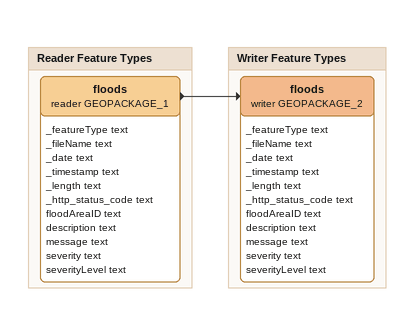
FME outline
Bookmark: Reader Feature Types
floods (reader GEOPACKAGE_1)
    attributes: _featureType text, _fileName text, _date text, _timestamp text, _length text, _http_status_code text, floodAreaID text, description text, message text, severity text, severityLevel text
    -> floods (writer GEOPACKAGE_2)

Bookmark: Writer Feature Types
floods (writer GEOPACKAGE_2)
    attributes: _featureType text, _fileName text, _date text, _timestamp text, _length text, _http_status_code text, floodAreaID text, description text, message text, severity text, severityLevel text
